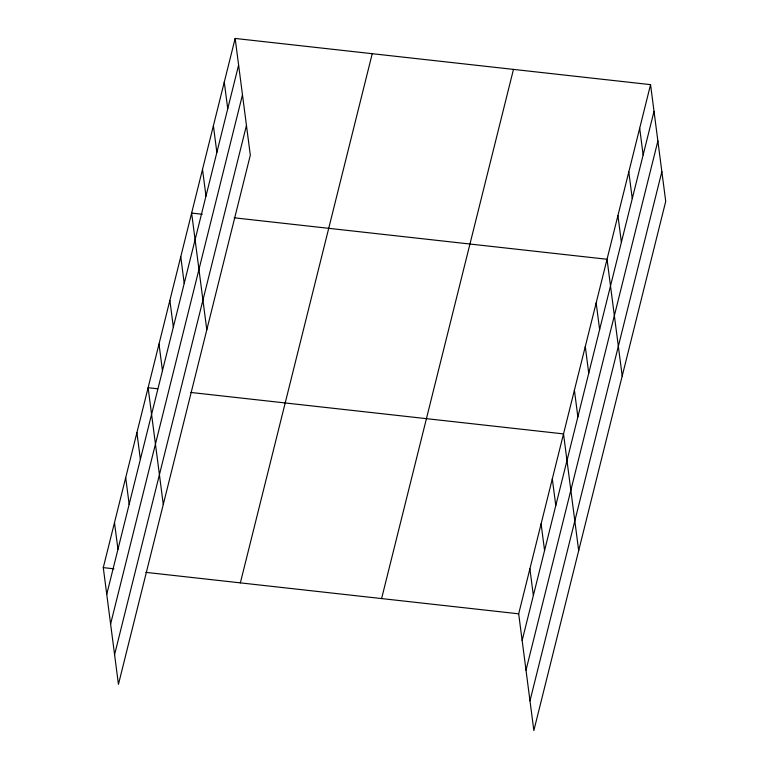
<?xml version="1.0" encoding="UTF-8"?>
<svg xmlns="http://www.w3.org/2000/svg" width="769" height="769" viewBox="0 0 769 769"><rect width="100%" height="100%" fill="white"/><g stroke="black" fill="none" stroke-linecap="round" stroke-linejoin="round"><path stroke-width="1.15" d="M235.151 38.45L250.319 155.184L118.445 684.362L103.277 567.628L235.151 38.45L650.555 84.638L665.723 201.372L533.849 730.55L518.681 613.816L650.555 84.638M106.747 594.283L238.611 65.105M110.601 624.015L242.475 94.837M114.581 654.64L246.455 125.462M240.361 582.873L372.234 53.695M381.597 598.57L513.471 69.393M522.151 640.471L654.025 111.294M526.006 670.193L657.88 141.015M529.985 700.828L661.859 171.65M202.266 214.263L191.635 213.08L206.794 329.814M234.18 217.81L607.039 259.268L622.198 376.003M157.568 388.758L148.119 387.711L163.278 504.445M190.664 392.44L563.523 433.899L578.682 550.633M103.277 567.628L113.918 568.81M145.822 572.357L518.681 613.816M639.683 128.298L643.144 154.953M628.802 171.948L632.262 198.613M617.92 215.608L621.381 242.264M596.158 302.919L599.628 329.584M585.286 346.579L588.746 373.234M574.405 390.239L577.865 416.894M552.315 478.876L555.776 505.531M541.107 523.852L544.567 550.508M529.899 568.839L533.359 595.494M224.269 82.11L227.739 108.765M213.398 125.76L216.858 152.425M202.516 169.42L205.977 196.076M180.753 256.74L184.214 283.396M169.872 300.391L173.342 327.046M159 344.051L162.461 370.706M136.911 432.687L140.371 459.343M125.703 477.664L129.163 504.329M114.485 522.651L117.955 549.306"/></g></svg>
